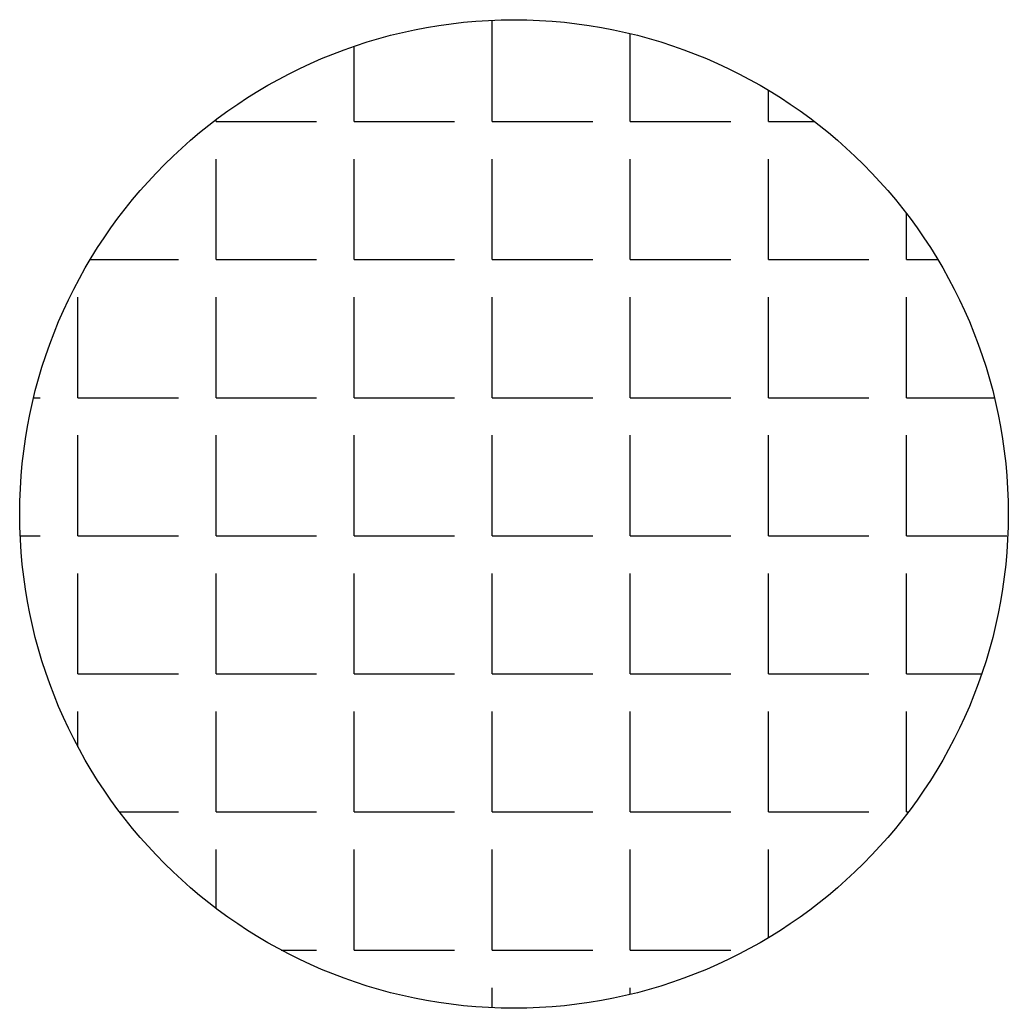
# Model space of a CAD drawing. Extents: x 25 to 75, y 25 to 75.
import ezdxf

# ---------------------------------------------------------------- set-up
doc = ezdxf.new("R2010")
doc.units = 0
doc.layers.get('0').update_dxf_attribs({"linetype": 'CONTINUOUS'})

msp = doc.modelspace()

# ---------------------------------------------------------------- hatches: boundary and pattern name
h = msp.add_hatch()
h.set_pattern_fill('ANGLE', color=256)
h.set_pattern_definition([(0, (0, 0), (0, 6.985), [5.08, -1.905]), (90, (0, 0), (-6.985, 4e-16), [5.08, -1.905])])
h.paths.add_polyline_path([(75, 50, 1), (25, 50, 1)])

# ---------------------------------------------------------------- linework, layer by layer
msp.add_circle((50, 50), 25)

doc.saveas('drawing.dxf')
